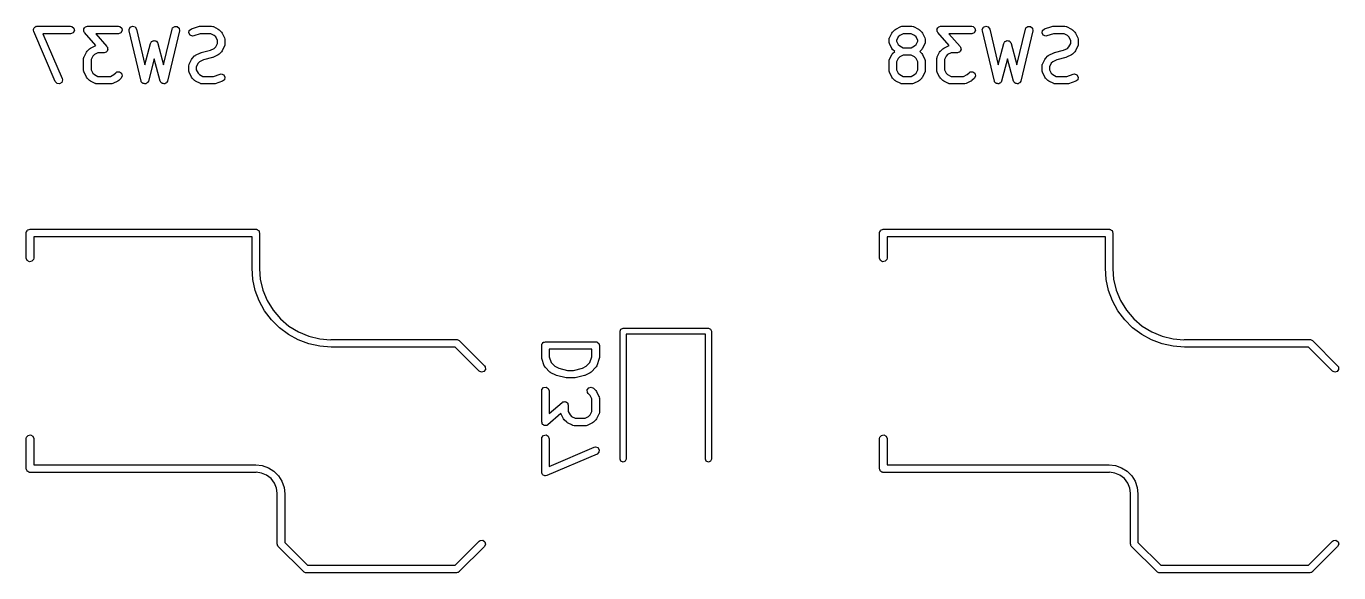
# Model space of a CAD drawing. Extents: x 3.18 to 9.55, y -3.25 to -0.52.
# Drawn here: x 7 to 8.03, y -3.254 to -2.825 of the extents above; entities that cross this region are included whole.
import ezdxf

# ---------------------------------------------------------------- set-up
doc = ezdxf.new("R2010")
doc.units = 0
doc.header["$MEASUREMENT"] = 0
doc.layers.add('BLACK', color=7, linetype='CONTINUOUS')

msp = doc.modelspace()

# ---------------------------------------------------------------- linework, layer by layer
at = {"layer": 'BLACK', "linetype": 'CONTINUOUS'}
for p, q in [((7.00563, -2.82801), (7.00573, -2.82768)), ((7.00586, -2.82901), (7.00563, -2.82801)), ((7.00567, -2.82734), (7.00601, -2.82674)), ((7.00573, -2.82768), (7.00567, -2.82734)), ((7.02273, -2.86838), (7.00586, -2.82901)), ((7.00601, -2.82674), (7.00621, -2.82608)), ((7.00621, -2.82608), (7.0065, -2.82589)), ((7.0065, -2.82589), (7.00668, -2.82559)), ((7.00668, -2.82559), (7.00732, -2.82535)), ((7.00732, -2.82535), (7.0079, -2.82497)), ((7.0079, -2.82497), (7.00825, -2.82501)), ((7.00825, -2.82501), (7.00857, -2.8249)), ((7.00857, -2.8249), (7.03482, -2.8249)), ((7.03482, -2.8308), (7.01305, -2.8308)), ((7.01305, -2.8308), (7.02816, -2.86606)), ((7.03482, -2.8249), (7.03583, -2.82507)), ((7.03672, -2.83011), (7.03482, -2.8308)), ((7.03583, -2.82507), (7.03738, -2.82637)), ((7.03773, -2.82836), (7.03672, -2.83011)), ((7.03738, -2.82637), (7.03773, -2.82836)), ((7.04504, -2.82734), (7.04515, -2.82713)), ((7.04517, -2.82812), (7.04504, -2.82734)), ((7.04515, -2.8269), (7.04565, -2.82628)), ((7.04515, -2.82713), (7.04515, -2.8269)), ((7.04519, -2.82892), (7.04517, -2.82812)), ((7.04537, -2.8292), (7.04519, -2.82892)), ((7.04539, -2.82932), (7.04537, -2.8292)), ((7.04549, -2.82941), (7.04539, -2.82932)), ((7.04572, -2.82979), (7.04549, -2.82941)), ((7.04565, -2.82628), (7.04605, -2.82559)), ((7.05469, -2.84004), (7.04572, -2.82979)), ((7.04605, -2.82559), (7.04627, -2.82551)), ((7.04627, -2.82551), (7.04641, -2.82532)), ((7.04641, -2.82532), (7.0472, -2.82517)), ((7.0472, -2.82517), (7.04794, -2.8249)), ((7.04794, -2.8249), (7.07232, -2.8249)), ((7.07232, -2.8308), (7.05445, -2.8308)), ((7.05445, -2.8308), (7.06329, -2.8409)), ((7.07232, -2.8249), (7.07333, -2.82507)), ((7.07421, -2.83011), (7.07232, -2.8308)), ((7.07333, -2.82507), (7.07487, -2.82637)), ((7.07522, -2.82836), (7.07421, -2.83011)), ((7.07487, -2.82637), (7.07522, -2.82836)), ((7.08063, -2.82751), (7.08154, -2.8257)), ((7.08069, -2.82853), (7.08063, -2.82751)), ((7.09007, -2.8679), (7.08069, -2.82853)), ((7.08154, -2.8257), (7.08339, -2.8249)), ((7.08339, -2.8249), (7.08533, -2.82548)), ((7.08533, -2.82548), (7.08644, -2.82716)), ((7.08644, -2.82716), (7.0931, -2.85515)), ((7.10777, -2.85515), (7.11444, -2.82716)), ((7.12018, -2.82853), (7.11081, -2.8679)), ((7.11444, -2.82716), (7.11484, -2.82622)), ((7.11484, -2.82622), (7.11647, -2.82502)), ((7.11647, -2.82502), (7.11848, -2.82514)), ((7.11848, -2.82514), (7.11995, -2.82653)), ((7.11995, -2.82653), (7.12018, -2.82853)), ((7.12751, -2.83016), (7.12792, -2.82818)), ((7.12847, -2.83193), (7.12751, -2.83016)), ((7.12792, -2.82818), (7.1295, -2.82692)), ((7.1295, -2.82692), (7.13512, -2.82505)), ((7.13654, -2.8308), (7.13137, -2.83252)), ((7.13512, -2.82505), (7.136, -2.82492)), ((7.136, -2.82492), (7.13606, -2.8249)), ((7.13606, -2.8249), (7.14543, -2.8249)), ((7.14473, -2.8308), (7.13654, -2.8308)), ((7.14743, -2.83215), (7.14473, -2.8308)), ((7.14543, -2.8249), (7.14644, -2.82507)), ((7.14644, -2.82507), (7.14658, -2.82519)), ((7.14658, -2.82519), (7.14675, -2.82521)), ((7.14675, -2.82521), (7.1505, -2.82708)), ((7.1505, -2.82708), (7.15121, -2.82761)), ((7.15121, -2.82761), (7.15127, -2.82764)), ((7.15127, -2.82764), (7.15314, -2.82951)), ((7.15314, -2.82951), (7.15365, -2.83023)), ((7.15365, -2.83023), (7.1537, -2.83028)), ((7.1537, -2.83028), (7.15557, -2.83403)), ((7.6771, -2.83403), (7.67897, -2.83028)), ((7.67897, -2.83028), (7.6795, -2.82957)), ((7.6795, -2.82957), (7.67953, -2.82951)), ((7.67953, -2.82951), (7.6814, -2.82764)), ((7.6814, -2.82764), (7.68212, -2.82713)), ((7.68212, -2.82713), (7.68217, -2.82708)), ((7.68217, -2.82708), (7.68592, -2.82521)), ((7.68794, -2.8308), (7.68524, -2.83215)), ((7.68592, -2.82521), (7.6869, -2.82491)), ((7.6869, -2.82491), (7.68707, -2.82496)), ((7.68707, -2.82496), (7.68724, -2.8249)), ((7.68724, -2.8249), (7.69474, -2.8249)), ((7.69404, -2.8308), (7.68794, -2.8308)), ((7.69674, -2.83215), (7.69404, -2.8308)), ((7.69474, -2.8249), (7.69575, -2.82507)), ((7.69575, -2.82507), (7.69588, -2.82519)), ((7.69588, -2.82519), (7.69606, -2.82521)), ((7.69606, -2.82521), (7.69981, -2.82708)), ((7.69981, -2.82708), (7.70052, -2.82761)), ((7.70052, -2.82761), (7.70057, -2.82764)), ((7.70057, -2.82764), (7.70245, -2.82951)), ((7.70245, -2.82951), (7.70296, -2.83023)), ((7.70296, -2.83023), (7.703, -2.83028)), ((7.703, -2.83028), (7.70488, -2.83403)), ((7.71433, -2.82734), (7.71444, -2.82713)), ((7.71447, -2.82812), (7.71433, -2.82734)), ((7.71444, -2.8269), (7.71494, -2.82628)), ((7.71444, -2.82713), (7.71444, -2.8269)), ((7.71448, -2.82892), (7.71447, -2.82812)), ((7.71466, -2.8292), (7.71448, -2.82892)), ((7.71468, -2.82932), (7.71466, -2.8292)), ((7.71478, -2.82941), (7.71468, -2.82932)), ((7.71501, -2.82979), (7.71478, -2.82941)), ((7.71494, -2.82628), (7.71534, -2.82559)), ((7.72398, -2.84004), (7.71501, -2.82979)), ((7.71534, -2.82559), (7.71556, -2.82551)), ((7.71556, -2.82551), (7.71571, -2.82532)), ((7.71571, -2.82532), (7.71649, -2.82517)), ((7.71649, -2.82517), (7.71723, -2.8249)), ((7.71723, -2.8249), (7.74161, -2.8249)), ((7.74161, -2.8308), (7.72374, -2.8308)), ((7.72374, -2.8308), (7.73258, -2.8409)), ((7.74161, -2.8249), (7.74262, -2.82507)), ((7.7435, -2.83011), (7.74161, -2.8308)), ((7.74262, -2.82507), (7.74416, -2.82637)), ((7.74451, -2.82836), (7.7435, -2.83011)), ((7.74416, -2.82637), (7.74451, -2.82836)), ((7.74992, -2.82751), (7.75083, -2.8257)), ((7.74998, -2.82853), (7.74992, -2.82751)), ((7.75936, -2.8679), (7.74998, -2.82853)), ((7.75083, -2.8257), (7.75268, -2.8249)), ((7.75268, -2.8249), (7.75462, -2.82548)), ((7.75462, -2.82548), (7.75573, -2.82716)), ((7.75573, -2.82716), (7.76239, -2.85515)), ((7.77707, -2.85515), (7.78373, -2.82716)), ((7.78947, -2.82853), (7.7801, -2.8679)), ((7.78373, -2.82716), (7.78414, -2.82622)), ((7.78414, -2.82622), (7.78576, -2.82502)), ((7.78576, -2.82502), (7.78777, -2.82514)), ((7.78777, -2.82514), (7.78924, -2.82653)), ((7.78924, -2.82653), (7.78947, -2.82853)), ((7.7968, -2.83016), (7.79721, -2.82818)), ((7.79777, -2.83193), (7.7968, -2.83016)), ((7.79721, -2.82818), (7.79879, -2.82692)), ((7.79879, -2.82692), (7.80441, -2.82505)), ((7.80583, -2.8308), (7.80066, -2.83252)), ((7.80441, -2.82505), (7.80529, -2.82492)), ((7.80529, -2.82492), (7.80535, -2.8249)), ((7.80535, -2.8249), (7.81472, -2.8249)), ((7.81403, -2.8308), (7.80583, -2.8308)), ((7.81672, -2.83215), (7.81403, -2.8308)), ((7.81472, -2.8249), (7.81573, -2.82507)), ((7.81573, -2.82507), (7.81587, -2.82519)), ((7.81587, -2.82519), (7.81604, -2.82521)), ((7.81604, -2.82521), (7.81979, -2.82708)), ((7.81979, -2.82708), (7.8205, -2.82761)), ((7.8205, -2.82761), (7.82056, -2.82764)), ((7.82056, -2.82764), (7.82243, -2.82951)), ((7.82243, -2.82951), (7.82294, -2.83023)), ((7.82294, -2.83023), (7.82299, -2.83028)), ((7.82299, -2.83028), (7.82486, -2.83403)), ((7.05037, -2.84208), (7.05412, -2.84021)), ((7.05412, -2.84021), (7.05469, -2.84004)), ((7.06329, -2.8409), (7.06352, -2.84128)), ((7.06352, -2.84128), (7.06362, -2.84137)), ((7.06362, -2.84137), (7.06365, -2.84149)), ((7.0931, -2.85515), (7.09758, -2.83834)), ((7.09758, -2.83834), (7.09802, -2.83741)), ((7.09802, -2.83741), (7.09824, -2.83725)), ((7.09824, -2.83725), (7.09835, -2.83701)), ((7.09835, -2.83701), (7.09904, -2.83668)), ((7.09904, -2.83668), (7.09967, -2.83625)), ((7.09967, -2.83625), (7.09994, -2.83627)), ((7.09994, -2.83627), (7.10018, -2.83615)), ((7.10018, -2.83615), (7.10092, -2.83635)), ((7.10092, -2.83635), (7.10168, -2.83642)), ((7.10168, -2.83642), (7.10187, -2.83661)), ((7.10187, -2.83661), (7.10213, -2.83668)), ((7.10213, -2.83668), (7.10257, -2.83731)), ((7.10257, -2.83731), (7.10311, -2.83785)), ((7.10311, -2.83785), (7.10314, -2.83811)), ((7.10314, -2.83811), (7.10329, -2.83834)), ((7.10329, -2.83834), (7.10777, -2.85515)), ((7.13035, -2.83267), (7.12847, -2.83193)), ((7.13137, -2.83252), (7.13035, -2.83267)), ((7.14863, -2.83335), (7.14743, -2.83215)), ((7.14743, -2.84229), (7.14863, -2.8411)), ((7.14998, -2.83604), (7.14863, -2.83335)), ((7.14863, -2.8411), (7.14998, -2.8384)), ((7.14998, -2.8384), (7.14998, -2.83604)), ((7.15557, -2.84042), (7.1537, -2.84417)), ((7.15557, -2.83403), (7.15586, -2.83501)), ((7.15559, -2.84024), (7.15557, -2.84042)), ((7.15571, -2.84011), (7.15559, -2.84024)), ((7.15588, -2.8391), (7.15571, -2.84011)), ((7.15586, -2.83501), (7.15582, -2.83518)), ((7.15582, -2.83518), (7.15588, -2.83535)), ((7.15588, -2.83535), (7.15588, -2.8391)), ((7.67679, -2.83535), (7.67696, -2.83434)), ((7.67679, -2.83722), (7.67679, -2.83535)), ((7.67685, -2.83739), (7.67679, -2.83722)), ((7.67681, -2.83756), (7.67685, -2.83739)), ((7.6771, -2.83854), (7.67681, -2.83756)), ((7.67696, -2.83434), (7.67708, -2.8342)), ((7.67708, -2.8342), (7.6771, -2.83403)), ((7.67897, -2.84229), (7.6771, -2.83854)), ((7.68404, -2.83335), (7.68269, -2.83604)), ((7.68269, -2.83604), (7.68269, -2.83653)), ((7.68269, -2.83653), (7.68404, -2.83922)), ((7.68524, -2.83215), (7.68404, -2.83335)), ((7.68404, -2.83922), (7.68524, -2.84042)), ((7.68524, -2.84042), (7.68794, -2.84177)), ((7.69404, -2.84177), (7.69674, -2.84042)), ((7.69794, -2.83335), (7.69674, -2.83215)), ((7.69674, -2.84042), (7.69794, -2.83922)), ((7.69928, -2.83604), (7.69794, -2.83335)), ((7.69794, -2.83922), (7.69928, -2.83653)), ((7.69928, -2.83653), (7.69928, -2.83604)), ((7.70488, -2.83854), (7.703, -2.84229)), ((7.70488, -2.83403), (7.70517, -2.83501)), ((7.7049, -2.83837), (7.70488, -2.83854)), ((7.70501, -2.83823), (7.7049, -2.83837)), ((7.70519, -2.83722), (7.70501, -2.83823)), ((7.70517, -2.83501), (7.70513, -2.83518)), ((7.70513, -2.83518), (7.70519, -2.83535)), ((7.70519, -2.83535), (7.70519, -2.83722)), ((7.71966, -2.84208), (7.72341, -2.84021)), ((7.72341, -2.84021), (7.72398, -2.84004)), ((7.73258, -2.8409), (7.73281, -2.84128)), ((7.73281, -2.84128), (7.73292, -2.84137)), ((7.73292, -2.84137), (7.73294, -2.84149)), ((7.76239, -2.85515), (7.76688, -2.83834)), ((7.76688, -2.83834), (7.76731, -2.83741)), ((7.76731, -2.83741), (7.76753, -2.83725)), ((7.76753, -2.83725), (7.76764, -2.83701)), ((7.76764, -2.83701), (7.76834, -2.83668)), ((7.76834, -2.83668), (7.76896, -2.83625)), ((7.76896, -2.83625), (7.76923, -2.83627)), ((7.76923, -2.83627), (7.76947, -2.83615)), ((7.76947, -2.83615), (7.77021, -2.83635)), ((7.77021, -2.83635), (7.77097, -2.83642)), ((7.77097, -2.83642), (7.77116, -2.83661)), ((7.77116, -2.83661), (7.77142, -2.83668)), ((7.77142, -2.83668), (7.77186, -2.83731)), ((7.77186, -2.83731), (7.7724, -2.83785)), ((7.7724, -2.83785), (7.77243, -2.83811)), ((7.77243, -2.83811), (7.77258, -2.83834)), ((7.77258, -2.83834), (7.77707, -2.85515)), ((7.79964, -2.83267), (7.79777, -2.83193)), ((7.80066, -2.83252), (7.79964, -2.83267)), ((7.81792, -2.83335), (7.81672, -2.83215)), ((7.81672, -2.84229), (7.81792, -2.8411)), ((7.81927, -2.83604), (7.81792, -2.83335)), ((7.81792, -2.8411), (7.81927, -2.8384)), ((7.81927, -2.8384), (7.81927, -2.83604)), ((7.82486, -2.84042), (7.82299, -2.84417)), ((7.82486, -2.83403), (7.82515, -2.83501)), ((7.82488, -2.84024), (7.82486, -2.84042)), ((7.825, -2.84011), (7.82488, -2.84024)), ((7.82517, -2.8391), (7.825, -2.84011)), ((7.82515, -2.83501), (7.82511, -2.83518)), ((7.82511, -2.83518), (7.82517, -2.83535)), ((7.82517, -2.83535), (7.82517, -2.8391)), ((7.04499, -2.85035), (7.04517, -2.84934)), ((7.04499, -2.85972), (7.04499, -2.85035)), ((7.04517, -2.84934), (7.04528, -2.8492)), ((7.04528, -2.8492), (7.0453, -2.84902)), ((7.0453, -2.84902), (7.04718, -2.84528)), ((7.04718, -2.84528), (7.0477, -2.84457)), ((7.0477, -2.84457), (7.04773, -2.84451)), ((7.04773, -2.84451), (7.04961, -2.84263)), ((7.04961, -2.84263), (7.05033, -2.84213)), ((7.05033, -2.84213), (7.05037, -2.84208)), ((7.05225, -2.84835), (7.0509, -2.85104)), ((7.0509, -2.85104), (7.0509, -2.85902)), ((7.05344, -2.84715), (7.05225, -2.84835)), ((7.05614, -2.8458), (7.05344, -2.84715)), ((7.06107, -2.8458), (7.05614, -2.8458)), ((7.06181, -2.84553), (7.06107, -2.8458)), ((7.0626, -2.84537), (7.06181, -2.84553)), ((7.06274, -2.84519), (7.0626, -2.84537)), ((7.06297, -2.84511), (7.06274, -2.84519)), ((7.06336, -2.84442), (7.06297, -2.84511)), ((7.06386, -2.8438), (7.06336, -2.84442)), ((7.06365, -2.84149), (7.06382, -2.84178)), ((7.06382, -2.84178), (7.06384, -2.84258)), ((7.06384, -2.84258), (7.06397, -2.84336)), ((7.06397, -2.84336), (7.06386, -2.84356)), ((7.06386, -2.84356), (7.06386, -2.8438)), ((7.10044, -2.85056), (7.09579, -2.86798)), ((7.10508, -2.86798), (7.10044, -2.85056)), ((7.12779, -2.85465), (7.12967, -2.8509)), ((7.12967, -2.8509), (7.13019, -2.85019)), ((7.13019, -2.85019), (7.13022, -2.85013)), ((7.13022, -2.85013), (7.13209, -2.84826)), ((7.13209, -2.84826), (7.13282, -2.84775)), ((7.13282, -2.84775), (7.13286, -2.8477)), ((7.13286, -2.8477), (7.13661, -2.84583)), ((7.13896, -2.85126), (7.13593, -2.85277)), ((7.13661, -2.84583), (7.1371, -2.84568)), ((7.1371, -2.84568), (7.13722, -2.84561)), ((7.13722, -2.84561), (7.1444, -2.84381)), ((7.14615, -2.84946), (7.13896, -2.85126)), ((7.1444, -2.84381), (7.14743, -2.84229)), ((7.14626, -2.84938), (7.14615, -2.84946)), ((7.14675, -2.84924), (7.14626, -2.84938)), ((7.1505, -2.84736), (7.14675, -2.84924)), ((7.15055, -2.84732), (7.1505, -2.84736)), ((7.15127, -2.84681), (7.15055, -2.84732)), ((7.15314, -2.84493), (7.15127, -2.84681)), ((7.15317, -2.84488), (7.15314, -2.84493)), ((7.1537, -2.84417), (7.15317, -2.84488)), ((7.67679, -2.85222), (7.67696, -2.85121)), ((7.67696, -2.85121), (7.67708, -2.85108)), ((7.67708, -2.85108), (7.6771, -2.8509)), ((7.6771, -2.8509), (7.67897, -2.84715)), ((7.67902, -2.84234), (7.67897, -2.84229)), ((7.67897, -2.84715), (7.6795, -2.84644)), ((7.67953, -2.84306), (7.67902, -2.84234)), ((7.6795, -2.84644), (7.67953, -2.84638)), ((7.68119, -2.84472), (7.67953, -2.84306)), ((7.67953, -2.84638), (7.68119, -2.84472)), ((7.68404, -2.85022), (7.68269, -2.85292)), ((7.68524, -2.84902), (7.68404, -2.85022)), ((7.68794, -2.84767), (7.68524, -2.84902)), ((7.68794, -2.84177), (7.69404, -2.84177)), ((7.69404, -2.84767), (7.68794, -2.84767)), ((7.69674, -2.84902), (7.69404, -2.84767)), ((7.69794, -2.85022), (7.69674, -2.84902)), ((7.69928, -2.85292), (7.69794, -2.85022)), ((7.70245, -2.84306), (7.70079, -2.84472)), ((7.70079, -2.84472), (7.70245, -2.84638)), ((7.70248, -2.843), (7.70245, -2.84306)), ((7.70245, -2.84638), (7.70296, -2.84711)), ((7.703, -2.84229), (7.70248, -2.843)), ((7.70296, -2.84711), (7.703, -2.84715)), ((7.703, -2.84715), (7.70488, -2.8509)), ((7.70488, -2.8509), (7.70517, -2.85188)), ((7.71428, -2.85035), (7.71446, -2.84934)), ((7.71428, -2.85972), (7.71428, -2.85035)), ((7.71446, -2.84934), (7.71457, -2.8492)), ((7.71457, -2.8492), (7.71459, -2.84902)), ((7.71459, -2.84902), (7.71647, -2.84528)), ((7.71647, -2.84528), (7.71699, -2.84457)), ((7.71699, -2.84457), (7.71702, -2.84451)), ((7.71702, -2.84451), (7.7189, -2.84263)), ((7.7189, -2.84263), (7.71962, -2.84213)), ((7.71962, -2.84213), (7.71966, -2.84208)), ((7.72154, -2.84835), (7.72019, -2.85104)), ((7.72019, -2.85104), (7.72019, -2.85902)), ((7.72273, -2.84715), (7.72154, -2.84835)), ((7.72543, -2.8458), (7.72273, -2.84715)), ((7.73036, -2.8458), (7.72543, -2.8458)), ((7.73111, -2.84553), (7.73036, -2.8458)), ((7.73189, -2.84537), (7.73111, -2.84553)), ((7.73203, -2.84519), (7.73189, -2.84537)), ((7.73226, -2.84511), (7.73203, -2.84519)), ((7.73265, -2.84442), (7.73226, -2.84511)), ((7.73315, -2.8438), (7.73265, -2.84442)), ((7.73294, -2.84149), (7.73311, -2.84178)), ((7.73311, -2.84178), (7.73313, -2.84258)), ((7.73313, -2.84258), (7.73327, -2.84336)), ((7.73327, -2.84336), (7.73315, -2.84356)), ((7.73315, -2.84356), (7.73315, -2.8438)), ((7.76973, -2.85056), (7.76508, -2.86798)), ((7.77437, -2.86798), (7.76973, -2.85056)), ((7.79708, -2.85465), (7.79896, -2.8509)), ((7.79896, -2.8509), (7.79948, -2.85019)), ((7.79948, -2.85019), (7.79951, -2.85013)), ((7.79951, -2.85013), (7.80139, -2.84826)), ((7.80139, -2.84826), (7.80211, -2.84775)), ((7.80211, -2.84775), (7.80215, -2.8477)), ((7.80215, -2.8477), (7.8059, -2.84583)), ((7.80825, -2.85126), (7.80522, -2.85277)), ((7.8059, -2.84583), (7.80639, -2.84568)), ((7.80639, -2.84568), (7.80651, -2.84561)), ((7.80651, -2.84561), (7.81369, -2.84381)), ((7.81544, -2.84946), (7.80825, -2.85126)), ((7.81369, -2.84381), (7.81672, -2.84229)), ((7.81555, -2.84938), (7.81544, -2.84946)), ((7.81604, -2.84924), (7.81555, -2.84938)), ((7.81979, -2.84736), (7.81604, -2.84924)), ((7.81984, -2.84732), (7.81979, -2.84736)), ((7.82056, -2.84681), (7.81984, -2.84732)), ((7.82243, -2.84493), (7.82056, -2.84681)), ((7.82246, -2.84488), (7.82243, -2.84493)), ((7.82299, -2.84417), (7.82246, -2.84488)), ((7.04505, -2.85989), (7.04499, -2.85972)), ((7.04501, -2.86006), (7.04505, -2.85989)), ((7.0453, -2.86104), (7.04501, -2.86006)), ((7.04718, -2.86479), (7.0453, -2.86104)), ((7.0509, -2.85902), (7.05225, -2.86172)), ((7.05225, -2.86172), (7.05344, -2.86292)), ((7.06869, -2.86292), (7.07023, -2.86138)), ((7.07023, -2.86138), (7.07107, -2.86079)), ((7.07107, -2.86079), (7.07308, -2.86062)), ((7.07308, -2.86062), (7.07473, -2.86178)), ((7.07473, -2.86178), (7.07526, -2.86373)), ((7.12748, -2.85597), (7.12766, -2.85496)), ((7.12748, -2.85972), (7.12748, -2.85597)), ((7.12754, -2.85989), (7.12748, -2.85972)), ((7.1275, -2.86006), (7.12754, -2.85989)), ((7.12779, -2.86104), (7.1275, -2.86006)), ((7.12766, -2.85496), (7.12777, -2.85482)), ((7.12777, -2.85482), (7.12779, -2.85465)), ((7.12967, -2.86479), (7.12779, -2.86104)), ((7.13473, -2.85397), (7.13339, -2.85667)), ((7.13339, -2.85667), (7.13339, -2.85902)), ((7.13339, -2.85902), (7.13473, -2.86172)), ((7.13593, -2.85277), (7.13473, -2.85397)), ((7.13473, -2.86172), (7.13593, -2.86292)), ((7.67679, -2.85972), (7.67679, -2.85222)), ((7.67685, -2.85989), (7.67679, -2.85972)), ((7.67681, -2.86006), (7.67685, -2.85989)), ((7.6771, -2.86104), (7.67681, -2.86006)), ((7.67897, -2.86479), (7.6771, -2.86104)), ((7.68269, -2.85292), (7.68269, -2.85902)), ((7.68269, -2.85902), (7.68404, -2.86172)), ((7.68404, -2.86172), (7.68524, -2.86292)), ((7.69674, -2.86292), (7.69794, -2.86172)), ((7.69794, -2.86172), (7.69928, -2.85902)), ((7.69928, -2.85902), (7.69928, -2.85292)), ((7.70488, -2.86104), (7.703, -2.86479)), ((7.7049, -2.86086), (7.70488, -2.86104)), ((7.70501, -2.86073), (7.7049, -2.86086)), ((7.70519, -2.85972), (7.70501, -2.86073)), ((7.70517, -2.85188), (7.70513, -2.85205)), ((7.70513, -2.85205), (7.70519, -2.85222)), ((7.70519, -2.85222), (7.70519, -2.85972)), ((7.71434, -2.85989), (7.71428, -2.85972)), ((7.7143, -2.86006), (7.71434, -2.85989)), ((7.71459, -2.86104), (7.7143, -2.86006)), ((7.71647, -2.86479), (7.71459, -2.86104)), ((7.72019, -2.85902), (7.72154, -2.86172)), ((7.72154, -2.86172), (7.72273, -2.86292)), ((7.73798, -2.86292), (7.73952, -2.86138)), ((7.73952, -2.86138), (7.74036, -2.86079)), ((7.74036, -2.86079), (7.74237, -2.86062)), ((7.74237, -2.86062), (7.74403, -2.86178)), ((7.74403, -2.86178), (7.74455, -2.86373)), ((7.79677, -2.85597), (7.79695, -2.85496)), ((7.79677, -2.85972), (7.79677, -2.85597)), ((7.79683, -2.85989), (7.79677, -2.85972)), ((7.79679, -2.86006), (7.79683, -2.85989)), ((7.79708, -2.86104), (7.79679, -2.86006)), ((7.79695, -2.85496), (7.79706, -2.85482)), ((7.79706, -2.85482), (7.79708, -2.85465)), ((7.79896, -2.86479), (7.79708, -2.86104)), ((7.80403, -2.85397), (7.80268, -2.85667)), ((7.80268, -2.85667), (7.80268, -2.85902)), ((7.80268, -2.85902), (7.80403, -2.86172)), ((7.80522, -2.85277), (7.80403, -2.85397)), ((7.80403, -2.86172), (7.80522, -2.86292)), ((7.02412, -2.86985), (7.02273, -2.86838)), ((7.02612, -2.87009), (7.02412, -2.86985)), ((7.02781, -2.86899), (7.02612, -2.87009)), ((7.02839, -2.86705), (7.02781, -2.86899)), ((7.02816, -2.86606), (7.02839, -2.86705)), ((7.04722, -2.86483), (7.04718, -2.86479)), ((7.04773, -2.86556), (7.04722, -2.86483)), ((7.04961, -2.86743), (7.04773, -2.86556)), ((7.04966, -2.86746), (7.04961, -2.86743)), ((7.05037, -2.86798), (7.04966, -2.86746)), ((7.05412, -2.86986), (7.05037, -2.86798)), ((7.05344, -2.86292), (7.05614, -2.86427)), ((7.0543, -2.86988), (7.05412, -2.86986)), ((7.05443, -2.86999), (7.0543, -2.86988)), ((7.05544, -2.87017), (7.05443, -2.86999)), ((7.06669, -2.87017), (7.05544, -2.87017)), ((7.05614, -2.86427), (7.06599, -2.86427)), ((7.06599, -2.86427), (7.06869, -2.86292)), ((7.06686, -2.87011), (7.06669, -2.87017)), ((7.06703, -2.87015), (7.06686, -2.87011)), ((7.06801, -2.86986), (7.06703, -2.87015)), ((7.07176, -2.86798), (7.06801, -2.86986)), ((7.07181, -2.86794), (7.07176, -2.86798)), ((7.07253, -2.86743), (7.07181, -2.86794)), ((7.0744, -2.86556), (7.07253, -2.86743)), ((7.07526, -2.86373), (7.0744, -2.86556)), ((7.09024, -2.86816), (7.09007, -2.8679)), ((7.09026, -2.86847), (7.09024, -2.86816)), ((7.09078, -2.86898), (7.09026, -2.86847)), ((7.09118, -2.86959), (7.09078, -2.86898)), ((7.09147, -2.86968), (7.09118, -2.86959)), ((7.09169, -2.8699), (7.09147, -2.86968)), ((7.09242, -2.86996), (7.09169, -2.8699)), ((7.09311, -2.87017), (7.09242, -2.86996)), ((7.0934, -2.87004), (7.09311, -2.87017)), ((7.09371, -2.87007), (7.0934, -2.87004)), ((7.0943, -2.86965), (7.09371, -2.87007)), ((7.09497, -2.86936), (7.0943, -2.86965)), ((7.09511, -2.86909), (7.09497, -2.86936)), ((7.09536, -2.86891), (7.09511, -2.86909)), ((7.09579, -2.86798), (7.09536, -2.86891)), ((7.10526, -2.86823), (7.10508, -2.86798)), ((7.1053, -2.86854), (7.10526, -2.86823)), ((7.10582, -2.86904), (7.1053, -2.86854)), ((7.10624, -2.86964), (7.10582, -2.86904)), ((7.10654, -2.86972), (7.10624, -2.86964)), ((7.10676, -2.86993), (7.10654, -2.86972)), ((7.10749, -2.86997), (7.10676, -2.86993)), ((7.10819, -2.87016), (7.10749, -2.86997)), ((7.10847, -2.87003), (7.10819, -2.87016)), ((7.10878, -2.87005), (7.10847, -2.87003)), ((7.10936, -2.86961), (7.10878, -2.87005)), ((7.11002, -2.86931), (7.10936, -2.86961)), ((7.11015, -2.86903), (7.11002, -2.86931)), ((7.1104, -2.86884), (7.11015, -2.86903)), ((7.11081, -2.8679), (7.1104, -2.86884)), ((7.12971, -2.86483), (7.12967, -2.86479)), ((7.13022, -2.86556), (7.12971, -2.86483)), ((7.13209, -2.86743), (7.13022, -2.86556)), ((7.13215, -2.86746), (7.13209, -2.86743)), ((7.13286, -2.86798), (7.13215, -2.86746)), ((7.13661, -2.86986), (7.13286, -2.86798)), ((7.13593, -2.86292), (7.13863, -2.86427)), ((7.13679, -2.86988), (7.13661, -2.86986)), ((7.13692, -2.86999), (7.13679, -2.86988)), ((7.13793, -2.87017), (7.13692, -2.86999)), ((7.14731, -2.87017), (7.13793, -2.87017)), ((7.13863, -2.86427), (7.14683, -2.86427)), ((7.14683, -2.86427), (7.152, -2.86254)), ((7.14737, -2.87015), (7.14731, -2.87017)), ((7.14824, -2.87002), (7.14737, -2.87015)), ((7.15386, -2.86814), (7.14824, -2.87002)), ((7.152, -2.86254), (7.15301, -2.86239)), ((7.15301, -2.86239), (7.15489, -2.86313)), ((7.15545, -2.86689), (7.15386, -2.86814)), ((7.15489, -2.86313), (7.15585, -2.86491)), ((7.15585, -2.86491), (7.15545, -2.86689)), ((7.67902, -2.86483), (7.67897, -2.86479)), ((7.67953, -2.86556), (7.67902, -2.86483)), ((7.6814, -2.86743), (7.67953, -2.86556)), ((7.68146, -2.86746), (7.6814, -2.86743)), ((7.68217, -2.86798), (7.68146, -2.86746)), ((7.68592, -2.86986), (7.68217, -2.86798)), ((7.68524, -2.86292), (7.68794, -2.86427)), ((7.68609, -2.86988), (7.68592, -2.86986)), ((7.68623, -2.86999), (7.68609, -2.86988)), ((7.68724, -2.87017), (7.68623, -2.86999)), ((7.69474, -2.87017), (7.68724, -2.87017)), ((7.68794, -2.86427), (7.69404, -2.86427)), ((7.69404, -2.86427), (7.69674, -2.86292)), ((7.6949, -2.87011), (7.69474, -2.87017)), ((7.69508, -2.87015), (7.6949, -2.87011)), ((7.69606, -2.86986), (7.69508, -2.87015)), ((7.69981, -2.86798), (7.69606, -2.86986)), ((7.69985, -2.86794), (7.69981, -2.86798)), ((7.70057, -2.86743), (7.69985, -2.86794)), ((7.70245, -2.86556), (7.70057, -2.86743)), ((7.70248, -2.8655), (7.70245, -2.86556)), ((7.703, -2.86479), (7.70248, -2.8655)), ((7.71652, -2.86483), (7.71647, -2.86479)), ((7.71702, -2.86556), (7.71652, -2.86483)), ((7.7189, -2.86743), (7.71702, -2.86556)), ((7.71895, -2.86746), (7.7189, -2.86743)), ((7.71966, -2.86798), (7.71895, -2.86746)), ((7.72341, -2.86986), (7.71966, -2.86798)), ((7.72273, -2.86292), (7.72543, -2.86427)), ((7.72359, -2.86988), (7.72341, -2.86986)), ((7.72372, -2.86999), (7.72359, -2.86988)), ((7.72473, -2.87017), (7.72372, -2.86999)), ((7.73598, -2.87017), (7.72473, -2.87017)), ((7.72543, -2.86427), (7.73529, -2.86427)), ((7.73529, -2.86427), (7.73798, -2.86292)), ((7.73615, -2.87011), (7.73598, -2.87017)), ((7.73632, -2.87015), (7.73615, -2.87011)), ((7.7373, -2.86986), (7.73632, -2.87015)), ((7.74105, -2.86798), (7.7373, -2.86986)), ((7.7411, -2.86794), (7.74105, -2.86798)), ((7.74182, -2.86743), (7.7411, -2.86794)), ((7.74369, -2.86556), (7.74182, -2.86743)), ((7.74455, -2.86373), (7.74369, -2.86556)), ((7.75953, -2.86816), (7.75936, -2.8679)), ((7.75955, -2.86847), (7.75953, -2.86816)), ((7.76007, -2.86898), (7.75955, -2.86847)), ((7.76047, -2.86959), (7.76007, -2.86898)), ((7.76077, -2.86968), (7.76047, -2.86959)), ((7.76098, -2.8699), (7.76077, -2.86968)), ((7.76171, -2.86996), (7.76098, -2.8699)), ((7.7624, -2.87017), (7.76171, -2.86996)), ((7.76269, -2.87004), (7.7624, -2.87017)), ((7.763, -2.87007), (7.76269, -2.87004)), ((7.76359, -2.86965), (7.763, -2.87007)), ((7.76426, -2.86936), (7.76359, -2.86965)), ((7.7644, -2.86909), (7.76426, -2.86936)), ((7.76465, -2.86891), (7.7644, -2.86909)), ((7.76508, -2.86798), (7.76465, -2.86891)), ((7.77455, -2.86823), (7.77437, -2.86798)), ((7.77459, -2.86854), (7.77455, -2.86823)), ((7.77511, -2.86904), (7.77459, -2.86854)), ((7.77553, -2.86964), (7.77511, -2.86904)), ((7.77583, -2.86972), (7.77553, -2.86964)), ((7.77605, -2.86993), (7.77583, -2.86972)), ((7.77678, -2.86997), (7.77605, -2.86993)), ((7.77748, -2.87016), (7.77678, -2.86997)), ((7.77776, -2.87003), (7.77748, -2.87016)), ((7.77807, -2.87005), (7.77776, -2.87003)), ((7.77865, -2.86961), (7.77807, -2.87005)), ((7.77931, -2.86931), (7.77865, -2.86961)), ((7.77944, -2.86903), (7.77931, -2.86931)), ((7.77969, -2.86884), (7.77944, -2.86903)), ((7.7801, -2.8679), (7.77969, -2.86884)), ((7.799, -2.86483), (7.79896, -2.86479)), ((7.79951, -2.86556), (7.799, -2.86483)), ((7.80139, -2.86743), (7.79951, -2.86556)), ((7.80144, -2.86746), (7.80139, -2.86743)), ((7.80215, -2.86798), (7.80144, -2.86746)), ((7.8059, -2.86986), (7.80215, -2.86798)), ((7.80522, -2.86292), (7.80792, -2.86427)), ((7.80608, -2.86988), (7.8059, -2.86986)), ((7.80621, -2.86999), (7.80608, -2.86988)), ((7.80722, -2.87017), (7.80621, -2.86999)), ((7.8166, -2.87017), (7.80722, -2.87017)), ((7.80792, -2.86427), (7.81612, -2.86427)), ((7.81612, -2.86427), (7.82129, -2.86254)), ((7.81666, -2.87015), (7.8166, -2.87017)), ((7.81753, -2.87002), (7.81666, -2.87015)), ((7.82316, -2.86814), (7.81753, -2.87002)), ((7.82129, -2.86254), (7.8223, -2.86239)), ((7.8223, -2.86239), (7.82418, -2.86313)), ((7.82474, -2.86689), (7.82316, -2.86814)), ((7.82418, -2.86313), (7.82514, -2.86491)), ((7.82514, -2.86491), (7.82474, -2.86689)), ((7.00067, -2.98561), (7.00105, -2.98494)), ((7.00105, -2.98494), (7.0013, -2.98485)), ((7.0013, -2.98485), (7.00147, -2.98465)), ((7.00147, -2.98465), (7.00223, -2.98451)), ((7.00223, -2.98451), (7.00295, -2.98425)), ((7.00295, -2.98425), (7.18011, -2.98425)), ((7.18011, -2.98425), (7.1805, -2.98432)), ((7.1805, -2.98432), (7.18063, -2.9843)), ((7.18063, -2.9843), (7.18074, -2.98436)), ((7.18074, -2.98436), (7.18112, -2.98443)), ((7.18112, -2.98443), (7.18171, -2.98492)), ((7.18171, -2.98492), (7.18238, -2.98531)), ((7.18238, -2.98531), (7.18247, -2.98556)), ((7.18247, -2.98556), (7.18267, -2.98573)), ((7.66996, -2.98561), (7.67034, -2.98494)), ((7.67034, -2.98494), (7.67059, -2.98485)), ((7.67059, -2.98485), (7.67076, -2.98465)), ((7.67076, -2.98465), (7.67152, -2.98451)), ((7.67152, -2.98451), (7.67224, -2.98425)), ((7.67224, -2.98425), (7.84941, -2.98425)), ((7.84941, -2.98425), (7.84979, -2.98432)), ((7.84979, -2.98432), (7.84992, -2.9843)), ((7.84992, -2.9843), (7.85003, -2.98436)), ((7.85003, -2.98436), (7.85042, -2.98443)), ((7.85042, -2.98443), (7.851, -2.98492)), ((7.851, -2.98492), (7.85167, -2.98531)), ((7.85167, -2.98531), (7.85176, -2.98556)), ((7.85176, -2.98556), (7.85196, -2.98573)), ((7, -2.9872), (7.00006, -2.98682)), ((7, -3.00689), (7, -2.9872)), ((7.00004, -2.98669), (7.00011, -2.98658)), ((7.00006, -2.98682), (7.00004, -2.98669)), ((7.00011, -2.98658), (7.00017, -2.98619)), ((7.00017, -2.98619), (7.00067, -2.98561)), ((7.17716, -2.99016), (7.0059, -2.99016)), ((7.0059, -2.99016), (7.0059, -3.00689)), ((7.17716, -3.01476), (7.17716, -2.99016)), ((7.18267, -2.98573), (7.18281, -2.98648)), ((7.18281, -2.98648), (7.18307, -2.9872)), ((7.18307, -2.9872), (7.18307, -3.01476)), ((7.66929, -2.9872), (7.66936, -2.98682)), ((7.66929, -3.00689), (7.66929, -2.9872)), ((7.66933, -2.98669), (7.6694, -2.98658)), ((7.66936, -2.98682), (7.66933, -2.98669)), ((7.6694, -2.98658), (7.66947, -2.98619)), ((7.66947, -2.98619), (7.66996, -2.98561)), ((7.84645, -2.99016), (7.67519, -2.99016)), ((7.67519, -2.99016), (7.67519, -3.00689)), ((7.84645, -3.01476), (7.84645, -2.99016)), ((7.85196, -2.98573), (7.8521, -2.98648)), ((7.8521, -2.98648), (7.85236, -2.9872)), ((7.85236, -2.9872), (7.85236, -3.01476)), ((7.00069, -3.00879), (7, -3.00689)), ((7.00244, -3.0098), (7.00069, -3.00879)), ((7.00443, -3.00945), (7.00244, -3.0098)), ((7.00572, -3.0079), (7.00443, -3.00945)), ((7.0059, -3.00689), (7.00572, -3.0079)), ((7.17716, -3.01477), (7.17716, -3.01476)), ((7.17716, -3.01476), (7.17716, -3.01476)), ((7.17779, -3.02359), (7.17716, -3.01477)), ((7.18307, -3.01476), (7.18295, -3.01544)), ((7.18295, -3.01544), (7.18359, -3.02357)), ((7.66998, -3.00879), (7.66929, -3.00689)), ((7.67173, -3.0098), (7.66998, -3.00879)), ((7.67372, -3.00945), (7.67173, -3.0098)), ((7.67502, -3.0079), (7.67372, -3.00945)), ((7.67519, -3.00689), (7.67502, -3.0079)), ((7.84645, -3.01477), (7.84645, -3.01476)), ((7.84645, -3.01476), (7.84645, -3.01476)), ((7.84709, -3.02359), (7.84645, -3.01477)), ((7.85236, -3.01476), (7.85224, -3.01544)), ((7.85224, -3.01544), (7.85288, -3.02357)), ((7.17967, -3.03223), (7.17779, -3.02359)), ((7.18359, -3.02357), (7.18565, -3.03215)), ((7.84897, -3.03223), (7.84709, -3.02359)), ((7.85288, -3.02357), (7.85494, -3.03215)), ((7.18277, -3.04052), (7.17967, -3.03223)), ((7.18565, -3.03215), (7.18903, -3.04031)), ((7.85206, -3.04052), (7.84897, -3.03223)), ((7.85494, -3.03215), (7.85832, -3.04031)), ((7.18701, -3.04829), (7.18277, -3.04052)), ((7.18903, -3.04031), (7.19364, -3.04784)), ((7.8563, -3.04829), (7.85206, -3.04052)), ((7.85832, -3.04031), (7.86293, -3.04784)), ((7.19231, -3.05537), (7.18701, -3.04829)), ((7.19856, -3.06162), (7.19231, -3.05537)), ((7.19364, -3.04784), (7.19938, -3.05456)), ((7.19938, -3.05456), (7.20609, -3.06029)), ((7.8616, -3.05537), (7.8563, -3.04829)), ((7.86785, -3.06162), (7.8616, -3.05537)), ((7.86293, -3.04784), (7.86867, -3.05456)), ((7.86867, -3.05456), (7.87538, -3.06029)), ((7.20565, -3.06693), (7.19856, -3.06162)), ((7.21341, -3.07117), (7.20565, -3.06693)), ((7.20609, -3.06029), (7.21362, -3.0649)), ((7.21362, -3.0649), (7.22178, -3.06828)), ((7.46581, -3.0643), (7.4665, -3.06263)), ((7.46581, -3.1647), (7.46581, -3.0643)), ((7.4665, -3.06263), (7.46817, -3.06194)), ((7.46817, -3.06194), (7.5351, -3.06194)), ((7.53274, -3.06667), (7.47053, -3.06667)), ((7.47053, -3.06667), (7.47053, -3.1647)), ((7.53274, -3.1647), (7.53274, -3.06667)), ((7.5351, -3.06194), (7.53677, -3.06263)), ((7.53677, -3.06263), (7.53746, -3.0643)), ((7.53746, -3.0643), (7.53746, -3.1647)), ((7.87494, -3.06693), (7.86785, -3.06162)), ((7.8827, -3.07117), (7.87494, -3.06693)), ((7.87538, -3.06029), (7.88291, -3.0649)), ((7.88291, -3.0649), (7.89107, -3.06828)), ((7.2217, -3.07426), (7.21341, -3.07117)), ((7.23035, -3.07614), (7.2217, -3.07426)), ((7.22178, -3.06828), (7.23037, -3.07035)), ((7.23917, -3.07677), (7.23035, -3.07614)), ((7.23037, -3.07035), (7.23874, -3.071)), ((7.23874, -3.071), (7.23917, -3.07086)), ((7.23917, -3.07086), (7.33759, -3.07086)), ((7.33637, -3.07677), (7.23917, -3.07677)), ((7.35519, -3.09559), (7.33637, -3.07677)), ((7.33759, -3.07086), (7.33778, -3.0709)), ((7.33778, -3.0709), (7.33785, -3.07088)), ((7.33785, -3.07088), (7.33797, -3.07093)), ((7.33797, -3.07093), (7.3386, -3.07104)), ((7.3386, -3.07104), (7.3391, -3.07146)), ((7.3391, -3.07146), (7.33968, -3.07173)), ((7.33968, -3.07173), (7.35937, -3.09141)), ((7.40429, -3.07555), (7.40436, -3.07517)), ((7.40429, -3.08493), (7.40429, -3.07555)), ((7.40433, -3.07504), (7.4044, -3.07493)), ((7.40436, -3.07517), (7.40433, -3.07504)), ((7.4044, -3.07493), (7.40447, -3.07454)), ((7.40447, -3.07454), (7.40496, -3.07395)), ((7.40496, -3.07395), (7.40534, -3.07329)), ((7.40534, -3.07329), (7.40559, -3.0732)), ((7.40559, -3.0732), (7.40577, -3.07299)), ((7.40577, -3.07299), (7.40652, -3.07286)), ((7.40652, -3.07286), (7.40724, -3.0726)), ((7.40724, -3.0726), (7.44661, -3.0726)), ((7.44661, -3.0726), (7.447, -3.07267)), ((7.447, -3.07267), (7.44713, -3.07264)), ((7.44713, -3.07264), (7.44724, -3.07271)), ((7.44724, -3.07271), (7.44762, -3.07278)), ((7.44762, -3.07278), (7.44821, -3.07327)), ((7.44821, -3.07327), (7.44887, -3.07365)), ((7.44887, -3.07365), (7.44897, -3.0739)), ((7.44897, -3.0739), (7.44917, -3.07408)), ((7.44917, -3.07408), (7.4493, -3.07483)), ((7.4493, -3.07483), (7.44957, -3.07555)), ((7.44957, -3.07555), (7.44957, -3.08493)), ((7.89099, -3.07426), (7.8827, -3.07117)), ((7.89964, -3.07614), (7.89099, -3.07426)), ((7.89107, -3.06828), (7.89966, -3.07035)), ((7.90846, -3.07677), (7.89964, -3.07614)), ((7.89966, -3.07035), (7.90803, -3.071)), ((7.90803, -3.071), (7.90846, -3.07086)), ((7.90846, -3.07086), (8.00689, -3.07086)), ((8.00566, -3.07677), (7.90846, -3.07677)), ((8.02448, -3.09559), (8.00566, -3.07677)), ((8.00689, -3.07086), (8.00707, -3.0709)), ((8.00707, -3.0709), (8.00714, -3.07088)), ((8.00714, -3.07088), (8.00726, -3.07093)), ((8.00726, -3.07093), (8.0079, -3.07104)), ((8.0079, -3.07104), (8.00839, -3.07146)), ((8.00839, -3.07146), (8.00897, -3.07173)), ((8.00897, -3.07173), (8.02866, -3.09141)), ((7.40431, -3.08499), (7.40429, -3.08493)), ((7.40444, -3.08586), (7.40431, -3.08499)), ((7.40632, -3.09148), (7.40444, -3.08586)), ((7.4102, -3.0785), (7.4102, -3.08445)), ((7.44366, -3.0785), (7.4102, -3.0785)), ((7.4102, -3.08445), (7.4117, -3.08895)), ((7.44216, -3.08895), (7.44366, -3.08445)), ((7.44366, -3.08445), (7.44366, -3.0785)), ((7.44941, -3.08586), (7.44754, -3.09148)), ((7.44957, -3.08493), (7.44941, -3.08579)), ((7.44941, -3.08579), (7.44941, -3.08586)), ((7.35702, -3.09644), (7.35519, -3.09559)), ((7.35897, -3.09592), (7.35702, -3.09644)), ((7.36013, -3.09427), (7.35897, -3.09592)), ((7.35937, -3.09141), (7.35996, -3.09225)), ((7.35996, -3.09225), (7.36013, -3.09427)), ((7.40643, -3.09162), (7.40632, -3.09148)), ((7.40644, -3.0918), (7.40643, -3.09162)), ((7.40703, -3.09264), (7.40644, -3.0918)), ((7.41078, -3.09639), (7.40703, -3.09264)), ((7.41084, -3.09641), (7.41078, -3.09639)), ((7.41155, -3.09694), (7.41084, -3.09641)), ((7.4153, -3.09882), (7.41155, -3.09694)), ((7.4117, -3.08895), (7.41462, -3.09187)), ((7.41462, -3.09187), (7.41765, -3.09339)), ((7.41543, -3.09883), (7.4153, -3.09882)), ((7.41765, -3.09339), (7.42448, -3.0951)), ((7.42448, -3.0951), (7.42938, -3.0951)), ((7.42938, -3.0951), (7.43621, -3.09339)), ((7.43621, -3.09339), (7.43924, -3.09187)), ((7.43856, -3.09882), (7.43807, -3.09896)), ((7.44231, -3.09694), (7.43856, -3.09882)), ((7.43924, -3.09187), (7.44216, -3.08895)), ((7.44235, -3.09689), (7.44231, -3.09694)), ((7.44308, -3.09639), (7.44235, -3.09689)), ((7.44683, -3.09264), (7.44308, -3.09639)), ((7.4469, -3.09248), (7.44683, -3.09264)), ((7.44705, -3.09239), (7.4469, -3.09248)), ((7.44754, -3.09148), (7.44705, -3.09239)), ((8.02631, -3.09644), (8.02448, -3.09559)), ((8.02826, -3.09592), (8.02631, -3.09644)), ((8.02942, -3.09427), (8.02826, -3.09592)), ((8.02866, -3.09141), (8.02925, -3.09225)), ((8.02925, -3.09225), (8.02942, -3.09427)), ((7.40447, -3.11016), (7.40577, -3.10861)), ((7.40577, -3.10861), (7.40776, -3.10826)), ((7.40776, -3.10826), (7.4095, -3.10927)), ((7.4159, -3.09904), (7.41543, -3.09883)), ((7.4234, -3.10091), (7.4159, -3.09904)), ((7.42353, -3.1009), (7.4234, -3.10091)), ((7.42412, -3.101), (7.42353, -3.1009)), ((7.42974, -3.101), (7.42412, -3.101)), ((7.42987, -3.10095), (7.42974, -3.101)), ((7.43046, -3.10091), (7.42987, -3.10095)), ((7.43795, -3.09904), (7.43046, -3.10091)), ((7.43807, -3.09896), (7.43795, -3.09904)), ((7.44001, -3.11041), (7.44117, -3.10875)), ((7.44117, -3.10875), (7.44312, -3.10823)), ((7.44312, -3.10823), (7.44495, -3.10908)), ((7.44495, -3.10908), (7.44683, -3.11096)), ((7.40429, -3.11117), (7.40447, -3.11016)), ((7.40429, -3.13554), (7.40429, -3.11117)), ((7.4095, -3.10927), (7.4102, -3.11117)), ((7.4102, -3.11117), (7.4102, -3.12904)), ((7.44019, -3.11242), (7.44001, -3.11041)), ((7.44078, -3.11326), (7.44019, -3.11242)), ((7.44231, -3.1148), (7.44078, -3.11326)), ((7.44366, -3.11749), (7.44231, -3.1148)), ((7.44366, -3.12735), (7.44366, -3.11749)), ((7.44683, -3.11096), (7.44733, -3.11168)), ((7.44733, -3.11168), (7.44738, -3.11173)), ((7.44738, -3.11173), (7.44925, -3.11548)), ((7.44925, -3.11548), (7.44955, -3.11646)), ((7.44955, -3.11646), (7.4495, -3.11663)), ((7.4495, -3.11663), (7.44957, -3.1168)), ((7.44957, -3.1168), (7.44957, -3.12804)), ((7.41943, -3.1288), (7.40919, -3.13777)), ((7.4102, -3.12904), (7.4203, -3.1202)), ((7.4196, -3.12937), (7.41943, -3.1288)), ((7.42147, -3.13312), (7.4196, -3.12937)), ((7.4203, -3.1202), (7.42068, -3.11997)), ((7.42068, -3.11997), (7.42076, -3.11986)), ((7.42076, -3.11986), (7.42088, -3.11984)), ((7.42088, -3.11984), (7.42117, -3.11967)), ((7.42117, -3.11967), (7.42197, -3.11965)), ((7.42197, -3.11965), (7.42275, -3.11951)), ((7.42275, -3.11951), (7.42296, -3.11963)), ((7.42296, -3.11963), (7.42319, -3.11963)), ((7.42319, -3.11963), (7.42381, -3.12012)), ((7.42381, -3.12012), (7.4245, -3.12052)), ((7.4245, -3.12052), (7.42458, -3.12074)), ((7.42458, -3.12074), (7.42477, -3.12089)), ((7.42477, -3.12089), (7.42492, -3.12167)), ((7.42492, -3.12167), (7.42519, -3.12242)), ((7.42519, -3.12242), (7.42519, -3.12735)), ((7.42519, -3.12735), (7.42654, -3.13005)), ((7.44231, -3.13005), (7.44366, -3.12735)), ((7.44925, -3.12937), (7.44738, -3.13312)), ((7.44927, -3.12919), (7.44925, -3.12937)), ((7.44939, -3.12905), (7.44927, -3.12919)), ((7.44957, -3.12804), (7.44939, -3.12905)), ((7.40456, -3.13629), (7.40429, -3.13554)), ((7.40472, -3.13707), (7.40456, -3.13629)), ((7.4049, -3.13722), (7.40472, -3.13707)), ((7.40498, -3.13744), (7.4049, -3.13722)), ((7.40567, -3.13784), (7.40498, -3.13744)), ((7.40629, -3.13834), (7.40567, -3.13784)), ((7.40653, -3.13833), (7.40629, -3.13834)), ((7.40673, -3.13845), (7.40653, -3.13833)), ((7.40751, -3.13831), (7.40673, -3.13845)), ((7.40831, -3.1383), (7.40751, -3.13831)), ((7.4086, -3.13812), (7.40831, -3.1383)), ((7.40872, -3.1381), (7.4086, -3.13812)), ((7.40881, -3.138), (7.40872, -3.1381)), ((7.40919, -3.13777), (7.40881, -3.138)), ((7.42152, -3.13316), (7.42147, -3.13312)), ((7.42203, -3.13388), (7.42152, -3.13316)), ((7.4239, -3.13576), (7.42203, -3.13388)), ((7.42396, -3.13578), (7.4239, -3.13576)), ((7.42467, -3.13631), (7.42396, -3.13578)), ((7.42842, -3.13819), (7.42467, -3.13631)), ((7.42654, -3.13005), (7.42774, -3.13124)), ((7.42774, -3.13124), (7.43044, -3.13259)), ((7.42859, -3.13821), (7.42842, -3.13819)), ((7.42873, -3.13832), (7.42859, -3.13821)), ((7.42974, -3.1385), (7.42873, -3.13832)), ((7.43911, -3.1385), (7.42974, -3.1385)), ((7.43044, -3.13259), (7.43842, -3.13259)), ((7.43842, -3.13259), (7.44111, -3.13124)), ((7.43928, -3.13844), (7.43911, -3.1385)), ((7.43945, -3.13848), (7.43928, -3.13844)), ((7.44043, -3.13819), (7.43945, -3.13848)), ((7.44418, -3.13631), (7.44043, -3.13819)), ((7.44111, -3.13124), (7.44231, -3.13005)), ((7.44423, -3.13626), (7.44418, -3.13631)), ((7.44495, -3.13576), (7.44423, -3.13626)), ((7.44683, -3.13388), (7.44495, -3.13576)), ((7.44685, -3.13382), (7.44683, -3.13388)), ((7.44738, -3.13312), (7.44685, -3.13382)), ((7, -3.14862), (7.00017, -3.14761)), ((7, -3.17224), (7, -3.14862)), ((7.00017, -3.14761), (7.00147, -3.14606)), ((7.00147, -3.14606), (7.00346, -3.14571)), ((7.00346, -3.14571), (7.00521, -3.14672)), ((7.00521, -3.14672), (7.0059, -3.14862)), ((7.0059, -3.14862), (7.0059, -3.16929)), ((7.40429, -3.14867), (7.40447, -3.14766)), ((7.40429, -3.17491), (7.40429, -3.14867)), ((7.40447, -3.14766), (7.40577, -3.14611)), ((7.40577, -3.14611), (7.40776, -3.14576)), ((7.40776, -3.14576), (7.4095, -3.14677)), ((7.4095, -3.14677), (7.4102, -3.14867)), ((7.4102, -3.14867), (7.4102, -3.17044)), ((7.66929, -3.14862), (7.66947, -3.14761)), ((7.66929, -3.17224), (7.66929, -3.14862)), ((7.66947, -3.14761), (7.67076, -3.14606)), ((7.67076, -3.14606), (7.67275, -3.14571)), ((7.67275, -3.14571), (7.6745, -3.14672)), ((7.6745, -3.14672), (7.67519, -3.14862)), ((7.67519, -3.14862), (7.67519, -3.16929)), ((7.4102, -3.17044), (7.44545, -3.15533)), ((7.44545, -3.15533), (7.44645, -3.15509)), ((7.44645, -3.15509), (7.44838, -3.15568)), ((7.44925, -3.15937), (7.44778, -3.16076)), ((7.44838, -3.15568), (7.44949, -3.15737)), ((7.44949, -3.15737), (7.44925, -3.15937)), ((7.0059, -3.16929), (7.18011, -3.16929)), ((7.18011, -3.16929), (7.18515, -3.16986)), ((7.18515, -3.16986), (7.18994, -3.17153)), ((7.44778, -3.16076), (7.40841, -3.17763)), ((7.4665, -3.16637), (7.46581, -3.1647)), ((7.46817, -3.16706), (7.4665, -3.16637)), ((7.46984, -3.16637), (7.46817, -3.16706)), ((7.47053, -3.1647), (7.46984, -3.16637)), ((7.53343, -3.16637), (7.53274, -3.1647)), ((7.5351, -3.16706), (7.53343, -3.16637)), ((7.53677, -3.16637), (7.5351, -3.16706)), ((7.53746, -3.1647), (7.53677, -3.16637)), ((7.67519, -3.16929), (7.84941, -3.16929)), ((7.84941, -3.16929), (7.85444, -3.16986)), ((7.85444, -3.16986), (7.85923, -3.17153)), ((7.00026, -3.17296), (7, -3.17224)), ((7.00039, -3.17372), (7.00026, -3.17296)), ((7.0006, -3.17389), (7.00039, -3.17372)), ((7.00069, -3.17414), (7.0006, -3.17389)), ((7.00135, -3.17452), (7.00069, -3.17414)), ((7.00194, -3.17502), (7.00135, -3.17452)), ((7.00232, -3.17509), (7.00194, -3.17502)), ((7.00244, -3.17515), (7.00232, -3.17509)), ((7.00257, -3.17513), (7.00244, -3.17515)), ((7.00295, -3.1752), (7.00257, -3.17513)), ((7.18011, -3.1752), (7.00295, -3.1752)), ((7.18012, -3.1752), (7.18011, -3.1752)), ((7.18043, -3.17509), (7.18012, -3.1752)), ((7.18448, -3.17563), (7.18043, -3.17509)), ((7.18855, -3.17731), (7.18448, -3.17563)), ((7.19205, -3.17999), (7.18855, -3.17731)), ((7.18994, -3.17153), (7.19423, -3.17423)), ((7.19473, -3.18349), (7.19205, -3.17999)), ((7.19423, -3.17423), (7.19781, -3.17781)), ((7.19781, -3.17781), (7.20051, -3.18211)), ((7.40441, -3.17524), (7.40429, -3.17491)), ((7.40437, -3.17559), (7.40441, -3.17524)), ((7.40474, -3.17616), (7.40437, -3.17559)), ((7.40498, -3.17681), (7.40474, -3.17616)), ((7.40528, -3.17699), (7.40498, -3.17681)), ((7.40547, -3.17728), (7.40528, -3.17699)), ((7.40613, -3.17748), (7.40547, -3.17728)), ((7.40673, -3.17782), (7.40613, -3.17748)), ((7.40707, -3.17776), (7.40673, -3.17782)), ((7.40741, -3.17786), (7.40707, -3.17776)), ((7.40841, -3.17763), (7.40741, -3.17786)), ((7.66955, -3.17296), (7.66929, -3.17224)), ((7.66968, -3.17372), (7.66955, -3.17296)), ((7.66989, -3.17389), (7.66968, -3.17372)), ((7.66998, -3.17414), (7.66989, -3.17389)), ((7.67064, -3.17452), (7.66998, -3.17414)), ((7.67123, -3.17502), (7.67064, -3.17452)), ((7.67161, -3.17509), (7.67123, -3.17502)), ((7.67173, -3.17515), (7.67161, -3.17509)), ((7.67186, -3.17513), (7.67173, -3.17515)), ((7.67224, -3.1752), (7.67186, -3.17513)), ((7.84941, -3.1752), (7.67224, -3.1752)), ((7.84972, -3.17509), (7.84941, -3.1752)), ((7.84941, -3.1752), (7.84941, -3.1752)), ((7.85377, -3.17563), (7.84972, -3.17509)), ((7.85784, -3.17731), (7.85377, -3.17563)), ((7.86134, -3.17999), (7.85784, -3.17731)), ((7.85923, -3.17153), (7.86352, -3.17423)), ((7.86402, -3.18349), (7.86134, -3.17999)), ((7.86352, -3.17423), (7.86711, -3.17781)), ((7.86711, -3.17781), (7.8698, -3.18211)), ((7.19642, -3.18756), (7.19473, -3.18349)), ((7.19693, -3.19146), (7.19642, -3.18756)), ((7.19685, -3.19193), (7.19693, -3.19146)), ((7.20051, -3.18211), (7.20219, -3.18689)), ((7.20219, -3.18689), (7.20275, -3.19193)), ((7.86571, -3.18756), (7.86402, -3.18349)), ((7.86622, -3.19146), (7.86571, -3.18756)), ((7.86614, -3.19193), (7.86622, -3.19146)), ((7.8698, -3.18211), (7.87148, -3.18689)), ((7.87148, -3.18689), (7.87204, -3.19193)), ((7.19685, -3.2313), (7.19685, -3.19193)), ((7.20275, -3.19193), (7.20275, -3.19193)), ((7.20275, -3.19193), (7.20275, -3.19193)), ((7.20275, -3.19193), (7.20275, -3.19193)), ((7.20275, -3.19193), (7.20275, -3.23007)), ((7.86614, -3.2313), (7.86614, -3.19193)), ((7.87204, -3.19193), (7.87204, -3.19193)), ((7.87204, -3.19193), (7.87204, -3.19193)), ((7.87204, -3.19193), (7.87204, -3.19193)), ((7.87204, -3.19193), (7.87204, -3.23007)), ((7.19707, -3.2319), (7.19685, -3.2313)), ((7.19712, -3.23255), (7.19707, -3.2319)), ((7.19749, -3.23307), (7.19712, -3.23255)), ((7.20275, -3.23007), (7.22071, -3.24803)), ((7.33637, -3.24803), (7.35519, -3.22921)), ((7.35519, -3.22921), (7.35603, -3.22862)), ((7.35603, -3.22862), (7.35804, -3.22845)), ((7.35804, -3.22845), (7.3597, -3.2296)), ((7.36022, -3.23156), (7.35937, -3.23339)), ((7.3597, -3.2296), (7.36022, -3.23156)), ((7.86636, -3.2319), (7.86614, -3.2313)), ((7.86641, -3.23255), (7.86636, -3.2319)), ((7.86678, -3.23307), (7.86641, -3.23255)), ((7.87204, -3.23007), (7.89, -3.24803)), ((8.00566, -3.24803), (8.02448, -3.22921)), ((8.02448, -3.22921), (8.02532, -3.22862)), ((8.02532, -3.22862), (8.02734, -3.22845)), ((8.02734, -3.22845), (8.02899, -3.2296)), ((8.02951, -3.23156), (8.02866, -3.23339)), ((8.02899, -3.2296), (8.02951, -3.23156)), ((7.19754, -3.2332), (7.19749, -3.23307)), ((7.19761, -3.23324), (7.19754, -3.2332)), ((7.19771, -3.23339), (7.19761, -3.23324)), ((7.2174, -3.25307), (7.19771, -3.23339)), ((7.35937, -3.23339), (7.33968, -3.25307)), ((7.86683, -3.2332), (7.86678, -3.23307)), ((7.8669, -3.23324), (7.86683, -3.2332)), ((7.867, -3.23339), (7.8669, -3.23324)), ((7.88669, -3.25307), (7.867, -3.23339)), ((8.02866, -3.23339), (8.00897, -3.25307)), ((7.21798, -3.25334), (7.2174, -3.25307)), ((7.22071, -3.24803), (7.33637, -3.24803)), ((7.33949, -3.25324), (7.33937, -3.25329)), ((7.33953, -3.25318), (7.33949, -3.25324)), ((7.33968, -3.25307), (7.33953, -3.25318)), ((7.88727, -3.25334), (7.88669, -3.25307)), ((7.89, -3.24803), (8.00566, -3.24803)), ((8.00878, -3.25324), (8.00866, -3.25329)), ((8.00882, -3.25318), (8.00878, -3.25324)), ((8.00897, -3.25307), (8.00882, -3.25318)), ((7.21847, -3.25376), (7.21798, -3.25334)), ((7.21911, -3.25387), (7.21847, -3.25376)), ((7.21923, -3.25392), (7.21911, -3.25387)), ((7.2193, -3.2539), (7.21923, -3.25392)), ((7.21948, -3.25394), (7.2193, -3.2539)), ((7.33759, -3.25394), (7.21948, -3.25394)), ((7.3382, -3.25372), (7.33759, -3.25394)), ((7.33884, -3.25366), (7.3382, -3.25372)), ((7.33937, -3.25329), (7.33884, -3.25366)), ((7.88777, -3.25376), (7.88727, -3.25334)), ((7.8884, -3.25387), (7.88777, -3.25376)), ((7.88852, -3.25392), (7.8884, -3.25387)), ((7.8886, -3.2539), (7.88852, -3.25392)), ((7.88878, -3.25394), (7.8886, -3.2539)), ((8.00689, -3.25394), (7.88878, -3.25394)), ((8.00749, -3.25372), (8.00689, -3.25394)), ((8.00813, -3.25366), (8.00749, -3.25372)), ((8.00866, -3.25329), (8.00813, -3.25366))]:
    msp.add_line(p, q, dxfattribs=at)

doc.saveas('drawing.dxf')
